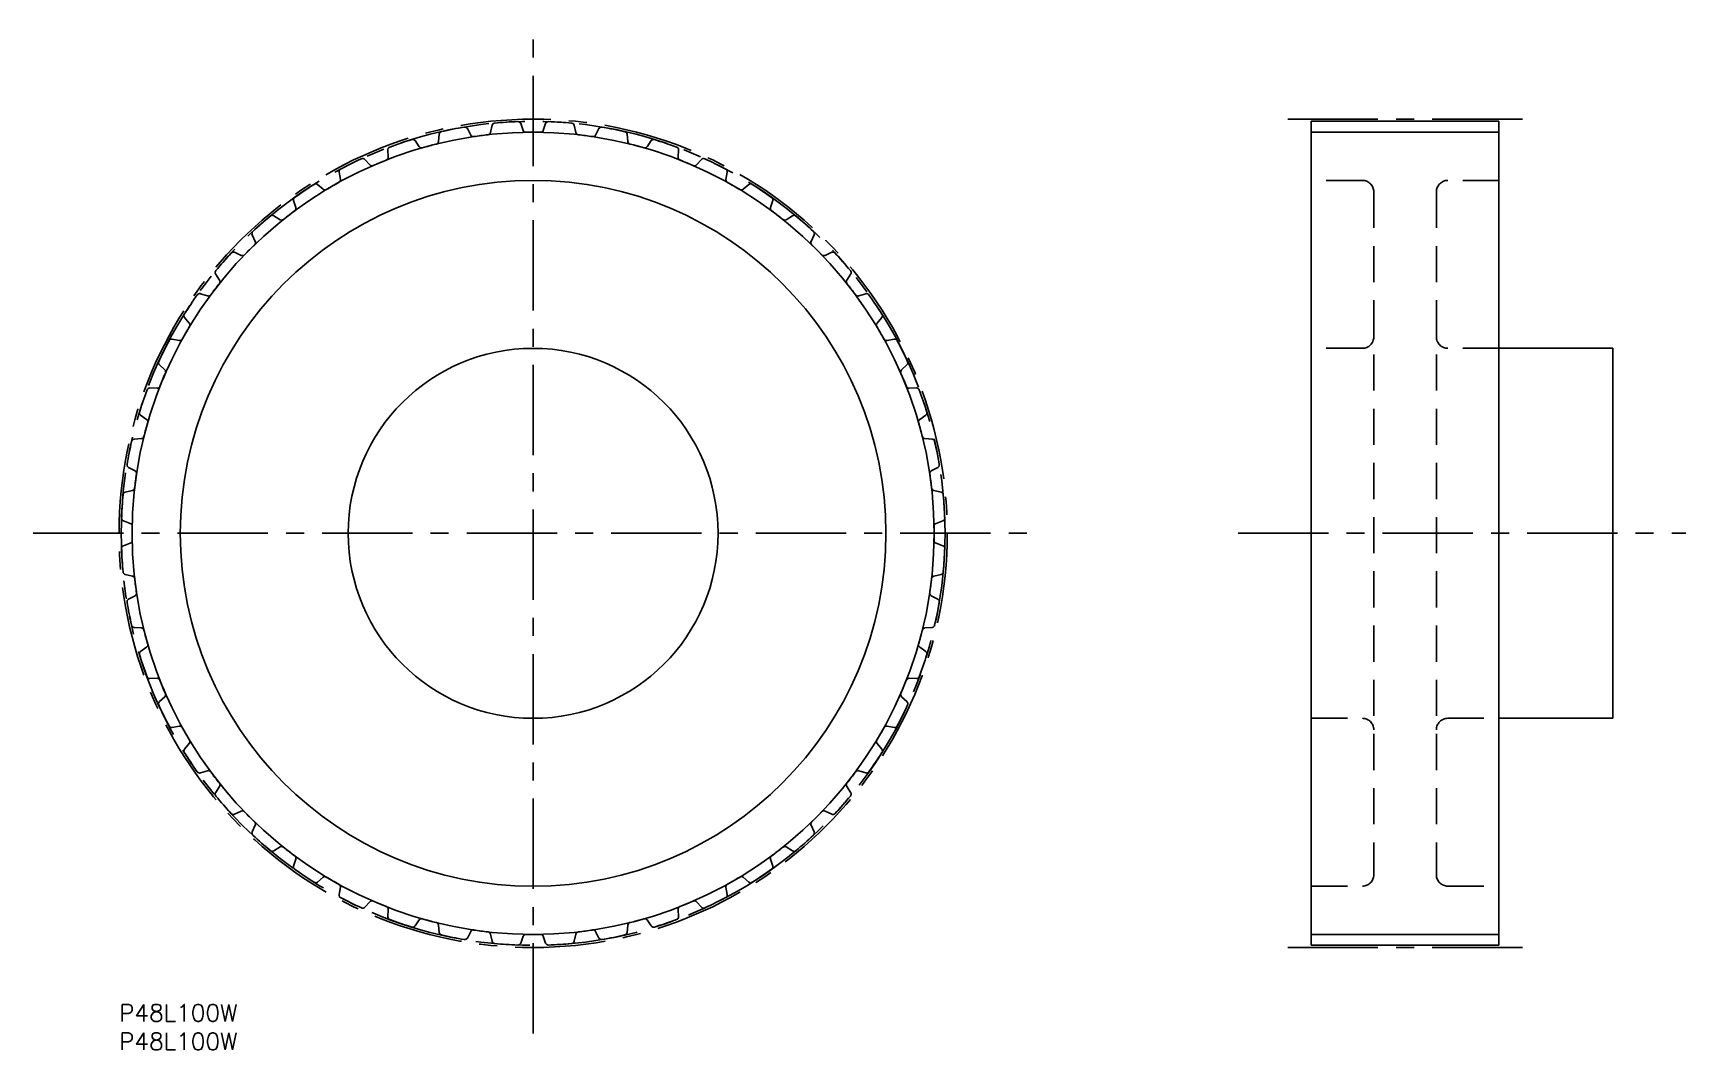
# Model space of a CAD drawing. Extents: x -15 to 275, y -8 to 171.
import ezdxf

# ---------------------------------------------------------------- set-up
doc = ezdxf.new("R2010")
doc.units = 0
doc.header["$LTSCALE"] = 0.5
for name, pattern in [('CENTER', [50.8, 31.75, -6.35, 6.35, -6.35]), ('DASHED', [19.05, 12.7, -6.35]), ('PHANTOM', [63.5, 31.75, -6.35, 6.35, -6.35, 6.35, -6.35])]:
    doc.linetypes.add(name, pattern=pattern)
for name, color, linetype in [('MSM_CENTER', 1, 'CENTER'), ('MSM_CONTINUOUS', 7, 'CONTINUOUS'), ('MSM_DASHED', 4, 'DASHED'), ('MSM_IMAGINARY', 6, 'PHANTOM'), ('MSM_NARROW', 5, 'CONTINUOUS'), ('MSM_PART_NUMBER', 7, 'CONTINUOUS')]:
    doc.layers.add(name, color=color, linetype=linetype)
doc.styles.get("Standard").update_dxf_attribs({"font": 'txt.shx', "height": 3, "bigfont": 'bigfont.shx'})

msp = doc.modelspace()

# ---------------------------------------------------------------- linework, layer by layer
at = {"layer": 'MSM_CENTER'}
for p, q in [((72.76, -5.12), (72.76, 170.65)), ((246.62, 155.53), (205.37, 155.53)), ((-15.12, 82.76), (160.65, 82.76)), ((196.64, 82.76), (275.34, 82.76)), ((246.62, 10), (205.37, 10))]:
    msp.add_line(p, q, dxfattribs=at)
msp.add_circle((72.76, 82.76), 72.77, dxfattribs=at)
at = {"layer": 'MSM_CONTINUOUS'}
for p, q in [((65.54, 154.44), (65.26, 153.18)), ((71.02, 153.56), (70.58, 154.77)), ((74.95, 154.77), (74.51, 153.56)), ((80.27, 153.18), (79.99, 154.44)), ((209.49, 155.15), (209.49, 10.38)), ((242.49, 155.15), (209.49, 155.15)), ((242.49, 155.15), (242.49, 10.38)), ((52.75, 150.69), (52.01, 151.75)), ((56.24, 152.88), (56.13, 151.6)), ((61.79, 152.72), (61.2, 153.87)), ((84.33, 153.87), (83.74, 152.72)), ((89.4, 151.6), (89.29, 152.88)), ((93.52, 151.75), (92.78, 150.69)), ((44.06, 147.5), (43.19, 148.45)), ((47.23, 150.13), (47.29, 148.84)), ((98.24, 148.84), (98.3, 150.13)), ((102.34, 148.45), (101.47, 147.5)), ((38.66, 146.22), (38.88, 144.95)), ((106.65, 144.95), (106.87, 146.22)), ((35.86, 143.2), (34.87, 144.03)), ((110.66, 144.03), (109.67, 143.2)), ((30.67, 141.22), (31.06, 139.99)), ((114.47, 139.99), (114.86, 141.22)), ((28.28, 137.86), (27.19, 138.56)), ((118.34, 138.56), (117.25, 137.86)), ((23.4, 135.23), (23.94, 134.06)), ((121.59, 134.06), (122.13, 135.23)), ((21.47, 131.59), (20.3, 132.13)), ((125.23, 132.13), (124.06, 131.59)), ((16.97, 128.34), (17.67, 127.25)), ((127.86, 127.25), (128.56, 128.34)), ((15.54, 124.47), (14.31, 124.86)), ((131.22, 124.86), (129.99, 124.47)), ((11.5, 120.66), (12.33, 119.67)), ((133.2, 119.67), (134.03, 120.66)), ((10.58, 116.65), (9.31, 116.87)), ((136.22, 116.87), (134.95, 116.65)), ((262.49, 115.27), (242.49, 115.27)), ((262.49, 115.27), (262.49, 50.27)), ((7.08, 112.34), (8.03, 111.47)), ((137.5, 111.47), (138.45, 112.34)), ((6.69, 108.24), (5.4, 108.3)), ((140.13, 108.3), (138.84, 108.24)), ((3.78, 103.52), (4.84, 102.78)), ((140.69, 102.78), (141.75, 103.52)), ((3.93, 99.4), (2.65, 99.29)), ((142.88, 99.29), (141.6, 99.4)), ((1.66, 94.33), (2.81, 93.74)), ((142.72, 93.74), (143.87, 94.33)), ((2.35, 90.27), (1.09, 89.99)), ((144.44, 89.99), (143.18, 90.27)), ((0.76, 84.95), (1.97, 84.51)), ((143.56, 84.51), (144.77, 84.95)), ((1.97, 81.02), (0.76, 80.58)), ((144.77, 80.58), (143.56, 81.02)), ((1.09, 75.54), (2.35, 75.26)), ((143.18, 75.26), (144.44, 75.54)), ((2.81, 71.79), (1.66, 71.2)), ((143.87, 71.2), (142.72, 71.79)), ((2.65, 66.24), (3.93, 66.13)), ((141.6, 66.13), (142.88, 66.24)), ((4.84, 62.75), (3.78, 62.01)), ((141.75, 62.01), (140.69, 62.75)), ((5.4, 57.23), (6.69, 57.29)), ((138.84, 57.29), (140.13, 57.23)), ((8.03, 54.06), (7.08, 53.19)), ((138.45, 53.19), (137.5, 54.06)), ((242.49, 50.27), (262.49, 50.27)), ((9.31, 48.66), (10.58, 48.88)), ((134.95, 48.88), (136.22, 48.66)), ((12.33, 45.86), (11.5, 44.87)), ((134.03, 44.87), (133.2, 45.86)), ((14.31, 40.67), (15.54, 41.06)), ((129.99, 41.06), (131.22, 40.67)), ((17.67, 38.28), (16.97, 37.19)), ((128.56, 37.19), (127.86, 38.28)), ((20.3, 33.4), (21.47, 33.94)), ((124.06, 33.94), (125.23, 33.4)), ((23.94, 31.47), (23.4, 30.3)), ((122.13, 30.3), (121.59, 31.47)), ((27.19, 26.97), (28.28, 27.67)), ((117.25, 27.67), (118.34, 26.97)), ((31.06, 25.54), (30.67, 24.31)), ((114.86, 24.31), (114.47, 25.54)), ((34.87, 21.5), (35.86, 22.33)), ((38.88, 20.58), (38.66, 19.31)), ((106.87, 19.31), (106.65, 20.58)), ((109.67, 22.33), (110.66, 21.5)), ((43.19, 17.08), (44.06, 18.03)), ((101.47, 18.03), (102.34, 17.08)), ((47.29, 16.69), (47.23, 15.4)), ((52.01, 13.78), (52.75, 14.84)), ((92.78, 14.84), (93.52, 13.78)), ((98.3, 15.4), (98.24, 16.69)), ((56.13, 13.93), (56.24, 12.65)), ((61.2, 11.66), (61.79, 12.81)), ((65.26, 12.35), (65.54, 11.09)), ((70.58, 10.76), (71.02, 11.97)), ((74.51, 11.97), (74.95, 10.76)), ((79.99, 11.09), (80.27, 12.35)), ((83.74, 12.81), (84.33, 11.66)), ((89.29, 12.65), (89.4, 13.93)), ((242.49, 10.38), (209.49, 10.38))]:
    msp.add_line(p, q, dxfattribs=at)
for radius in [62, 32.5]:
    msp.add_circle((72.76, 82.76), radius, dxfattribs=at)
for centre, radius, start, end in [((72.76, 82.76), 72.39, 99.62, 102.88), ((60.75, 153.64), 0.5, 27.5, 99.62), ((66.02, 154.33), 0.5, 95.38, 167.5), ((72.76, 82.76), 72.39, 92.12, 95.38), ((70.11, 154.6), 0.5, 20, 92.12), ((75.42, 154.6), 0.5, 87.88, 160), ((72.76, 82.76), 72.38, 84.62, 87.88), ((79.51, 154.33), 0.5, 12.5, 84.62), ((84.78, 153.64), 0.5, 80.38, 152.5), ((72.76, 82.76), 72.38, 77.12, 80.38), ((72.76, 82.76), 72.39, 107.12, 110.38), ((51.6, 151.46), 0.5, 35, 107.12), ((72.76, 82.76), 70.47, 103.9686, 106.0314), ((55.63, 151.64), 0.5, 283.9686, 355), ((56.74, 152.84), 0.5, 102.88, 175), ((62.24, 152.95), 0.5, 207.5, 278.5314), ((72.76, 82.76), 70.47, 96.4686, 98.5314), ((64.77, 153.29), 0.5, 276.4686, 347.5), ((71.49, 153.73), 0.5, 200, 271.0314), ((72.76, 82.76), 70.48, 88.9686, 91.0314), ((74.04, 153.73), 0.5, 268.9686, 340), ((80.76, 153.29), 0.5, 192.5, 263.5314), ((72.76, 82.76), 70.48, 81.4686, 83.5314), ((83.29, 152.95), 0.5, 261.4686, 332.5), ((88.79, 152.84), 0.5, 5, 77.12), ((89.9, 151.64), 0.5, 185, 256.0314), ((72.76, 82.76), 70.47, 73.9686, 76.0314), ((93.93, 151.46), 0.5, 72.88, 145), ((72.76, 82.76), 72.38, 69.62, 72.88), ((72.76, 82.76), 72.39, 114.62, 117.88), ((42.82, 148.11), 0.5, 42.5, 114.62), ((72.76, 82.76), 70.47, 111.4686, 113.5314), ((46.79, 148.82), 0.5, 291.4686, 2.5), ((47.73, 150.15), 0.5, 110.38, 182.5), ((53.16, 150.98), 0.5, 215, 286.0314), ((92.37, 150.98), 0.5, 253.9686, 325), ((97.8, 150.15), 0.5, 357.5, 69.62), ((98.74, 148.82), 0.5, 177.5, 248.5314), ((72.76, 82.76), 70.48, 66.4686, 68.5314), ((102.71, 148.11), 0.5, 65.38, 137.5), ((72.76, 82.76), 72.38, 62.12, 65.38), ((39.15, 146.31), 0.5, 117.88, 190), ((44.43, 147.84), 0.5, 222.5, 293.5314), ((101.1, 147.84), 0.5, 246.4686, 317.5), ((106.38, 146.31), 0.5, 350, 62.12), ((72.76, 82.76), 72.39, 122.12, 125.38), ((34.54, 143.65), 0.5, 50, 122.12), ((36.18, 143.58), 0.5, 230, 301.0314), ((72.76, 82.76), 70.47, 118.9686, 121.0314), ((38.39, 144.86), 0.5, 298.9686, 10), ((107.14, 144.86), 0.5, 170, 241.0314), ((72.76, 82.76), 70.47, 58.9686, 61.0314), ((109.35, 143.58), 0.5, 238.9686, 310), ((110.99, 143.65), 0.5, 57.88, 130), ((72.76, 82.76), 72.38, 54.62, 57.88), ((72.76, 82.76), 70.47, 126.4686, 128.5314), ((31.14, 141.37), 0.5, 125.38, 197.5), ((30.58, 139.84), 0.5, 306.4686, 17.5), ((114.95, 139.84), 0.5, 162.5, 233.5314), ((72.76, 82.76), 70.48, 51.4686, 53.5314), ((114.39, 141.37), 0.5, 342.5, 54.62), ((72.76, 82.76), 72.39, 129.62, 132.88), ((26.92, 138.14), 0.5, 57.5, 129.62), ((28.55, 138.29), 0.5, 237.5, 308.5314), ((116.98, 138.29), 0.5, 231.4686, 302.5), ((118.61, 138.14), 0.5, 50.38, 122.5), ((72.76, 82.76), 72.38, 47.12, 50.38), ((23.85, 135.44), 0.5, 132.88, 205), ((23.49, 133.85), 0.5, 313.9686, 25), ((122.04, 133.85), 0.5, 155, 226.0314), ((121.68, 135.44), 0.5, 335, 47.12), ((72.76, 82.76), 72.38, 137.12, 140.38), ((20.09, 131.68), 0.5, 65, 137.12), ((21.68, 132.04), 0.5, 245, 316.0314), ((72.76, 82.76), 70.47, 133.9686, 136.0314), ((72.76, 82.76), 70.47, 43.9686, 46.0314), ((123.85, 132.04), 0.5, 223.9686, 295), ((125.44, 131.68), 0.5, 42.88, 115), ((72.76, 82.76), 72.38, 39.62, 42.88), ((17.39, 128.61), 0.5, 140.38, 212.5), ((128.14, 128.61), 0.5, 327.5, 39.62), ((72.76, 82.76), 70.47, 141.4686, 143.5314), ((17.24, 126.98), 0.5, 321.4686, 32.5), ((128.29, 126.98), 0.5, 147.5, 218.5314), ((72.76, 82.76), 70.47, 36.4686, 38.5314), ((72.76, 82.76), 72.38, 144.62, 147.88), ((14.16, 124.39), 0.5, 72.5, 144.62), ((15.69, 124.95), 0.5, 252.5, 323.5314), ((129.84, 124.95), 0.5, 216.4686, 287.5), ((131.37, 124.39), 0.5, 35.38, 107.5), ((72.76, 82.76), 72.38, 32.12, 35.38), ((72.76, 82.76), 70.47, 148.9686, 151.0314), ((11.88, 120.99), 0.5, 147.88, 220), ((11.95, 119.35), 0.5, 328.9686, 40), ((133.58, 119.35), 0.5, 140, 211.0314), ((72.76, 82.76), 70.47, 28.9686, 31.0314), ((133.65, 120.99), 0.5, 320, 32.12), ((72.76, 82.76), 72.38, 152.12, 155.38), ((9.22, 116.38), 0.5, 80, 152.12), ((10.67, 117.14), 0.5, 260, 331.0314), ((134.86, 117.14), 0.5, 208.9686, 280), ((136.31, 116.38), 0.5, 27.88, 100), ((72.76, 82.76), 72.38, 24.62, 27.88), ((7.42, 112.71), 0.5, 155.38, 227.5), ((72.76, 82.76), 70.47, 156.4686, 158.5314), ((7.69, 111.1), 0.5, 336.4686, 47.5), ((137.84, 111.1), 0.5, 132.5, 203.5314), ((72.76, 82.76), 70.48, 21.4686, 23.5314), ((138.11, 112.71), 0.5, 312.5, 24.62), ((72.76, 82.76), 72.38, 159.62, 162.88), ((5.38, 107.8), 0.5, 87.5, 159.62), ((6.71, 108.74), 0.5, 267.5, 338.5314), ((138.82, 108.74), 0.5, 201.4686, 272.5), ((140.15, 107.8), 0.5, 20.38, 92.5), ((72.76, 82.76), 72.38, 17.12, 20.38), ((4.07, 103.93), 0.5, 162.88, 235), ((72.76, 82.76), 70.47, 163.9686, 166.0314), ((4.55, 102.37), 0.5, 343.9686, 55), ((140.98, 102.37), 0.5, 125, 196.0314), ((72.76, 82.76), 70.47, 13.9686, 16.0314), ((141.46, 103.93), 0.5, 305, 17.12), ((72.76, 82.76), 72.38, 167.12, 170.38), ((2.69, 98.79), 0.5, 95, 167.12), ((3.89, 99.9), 0.5, 275, 346.0314), ((141.64, 99.9), 0.5, 193.9686, 265), ((142.84, 98.79), 0.5, 12.88, 85), ((72.76, 82.76), 72.38, 9.62, 12.88), ((1.89, 94.78), 0.5, 170.38, 242.5), ((72.76, 82.76), 70.48, 171.4686, 173.5314), ((2.58, 93.29), 0.5, 351.4686, 62.5), ((142.95, 93.29), 0.5, 117.5, 188.5314), ((72.76, 82.76), 70.48, 6.4686, 8.5314), ((143.64, 94.78), 0.5, 297.5, 9.62), ((2.24, 90.76), 0.5, 282.5, 353.5314), ((143.29, 90.76), 0.5, 186.4686, 257.5), ((72.76, 82.76), 72.38, 174.62, 177.88), ((1.2, 89.51), 0.5, 102.5, 174.62), ((144.33, 89.51), 0.5, 5.38, 77.5), ((72.76, 82.76), 72.38, 2.12, 5.38), ((0.93, 85.42), 0.5, 177.88, 250), ((1.8, 84.04), 0.5, 358.9686, 70), ((143.73, 84.04), 0.5, 110, 181.0314), ((144.6, 85.42), 0.5, 290, 2.12), ((1.8, 81.49), 0.5, 290, 1.0314), ((72.76, 82.76), 70.48, 178.9686, 181.0314), ((72.76, 82.76), 70.48, 358.9686, 1.0314), ((143.73, 81.49), 0.5, 178.9686, 250), ((0.93, 80.11), 0.5, 110, 182.12), ((72.76, 82.76), 72.38, 182.12, 185.38), ((144.6, 80.11), 0.5, 357.88, 70), ((72.76, 82.76), 72.38, 354.62, 357.88), ((1.2, 76.02), 0.5, 185.38, 257.5), ((144.33, 76.02), 0.5, 282.5, 354.62), ((2.24, 74.77), 0.5, 6.4686, 77.5), ((72.76, 82.76), 70.47, 186.4686, 188.5314), ((72.76, 82.76), 70.47, 351.4686, 353.5314), ((143.29, 74.77), 0.5, 102.5, 173.5314), ((1.89, 70.75), 0.5, 117.5, 189.62), ((72.76, 82.76), 72.38, 189.62, 192.88), ((2.58, 72.24), 0.5, 297.5, 8.5314), ((142.95, 72.24), 0.5, 171.4686, 242.5), ((72.76, 82.76), 72.38, 347.12, 350.38), ((143.64, 70.75), 0.5, 350.38, 62.5), ((2.69, 66.74), 0.5, 192.88, 265), ((3.89, 65.63), 0.5, 13.9686, 85), ((72.76, 82.76), 70.47, 193.9686, 196.0314), ((72.76, 82.76), 70.47, 343.9686, 346.0314), ((141.64, 65.63), 0.5, 95, 166.0314), ((142.84, 66.74), 0.5, 275, 347.12), ((4.07, 61.6), 0.5, 125, 197.12), ((72.76, 82.76), 72.38, 197.12, 200.38), ((4.55, 63.16), 0.5, 305, 16.0314), ((140.98, 63.16), 0.5, 163.9686, 235), ((72.76, 82.76), 72.38, 339.62, 342.88), ((141.46, 61.6), 0.5, 342.88, 55), ((5.38, 57.73), 0.5, 200.38, 272.5), ((6.71, 56.79), 0.5, 21.4686, 92.5), ((72.76, 82.76), 70.47, 201.4686, 203.5314), ((72.76, 82.76), 70.47, 336.4686, 338.5314), ((138.82, 56.79), 0.5, 87.5, 158.5314), ((140.15, 57.73), 0.5, 267.5, 339.62), ((7.42, 52.82), 0.5, 132.5, 204.62), ((72.76, 82.76), 72.38, 204.62, 207.88), ((7.69, 54.43), 0.5, 312.5, 23.5314), ((72.76, 82.76), 72.38, 332.12, 335.38), ((137.84, 54.43), 0.5, 156.4686, 227.5), ((138.11, 52.82), 0.5, 335.38, 47.5), ((9.22, 49.15), 0.5, 207.88, 280), ((10.67, 48.39), 0.5, 28.9686, 100), ((72.76, 82.76), 70.47, 208.9686, 211.0314), ((72.76, 82.76), 70.48, 328.9686, 331.0314), ((134.86, 48.39), 0.5, 80, 151.0314), ((136.31, 49.15), 0.5, 260, 332.12), ((11.88, 44.54), 0.5, 140, 212.12), ((72.76, 82.76), 72.38, 212.12, 215.38), ((11.95, 46.18), 0.5, 320, 31.0314), ((72.76, 82.76), 72.38, 324.62, 327.88), ((133.58, 46.18), 0.5, 148.9686, 220), ((133.65, 44.54), 0.5, 327.88, 40), ((14.16, 41.14), 0.5, 215.38, 287.5), ((15.69, 40.58), 0.5, 36.4686, 107.5), ((72.76, 82.76), 70.47, 216.4686, 218.5314), ((72.76, 82.76), 70.48, 321.4686, 323.5314), ((129.84, 40.58), 0.5, 72.5, 143.5314), ((131.37, 41.14), 0.5, 252.5, 324.62), ((17.24, 38.55), 0.5, 327.5, 38.5314), ((128.29, 38.55), 0.5, 141.4686, 212.5), ((17.39, 36.92), 0.5, 147.5, 219.62), ((72.76, 82.76), 72.38, 219.62, 222.88), ((72.76, 82.76), 72.38, 317.12, 320.38), ((128.14, 36.92), 0.5, 320.38, 32.5), ((20.09, 33.85), 0.5, 222.88, 295), ((21.68, 33.49), 0.5, 43.9686, 115), ((72.76, 82.76), 70.47, 223.9686, 226.0314), ((23.49, 31.68), 0.5, 335, 46.0314), ((122.04, 31.68), 0.5, 133.9686, 205), ((72.76, 82.76), 70.47, 313.9686, 316.0314), ((123.85, 33.49), 0.5, 65, 136.0314), ((125.44, 33.85), 0.5, 245, 317.12), ((23.85, 30.09), 0.5, 155, 227.12), ((72.76, 82.76), 72.38, 227.12, 230.38), ((72.76, 82.76), 72.38, 309.62, 312.88), ((121.68, 30.09), 0.5, 312.88, 25), ((26.92, 27.39), 0.5, 230.38, 302.5), ((28.55, 27.24), 0.5, 51.4686, 122.5), ((72.76, 82.76), 70.47, 231.4686, 233.5314), ((72.76, 82.76), 70.47, 306.4686, 308.5314), ((116.98, 27.24), 0.5, 57.5, 128.5314), ((118.61, 27.39), 0.5, 237.5, 309.62), ((31.14, 24.16), 0.5, 162.5, 234.62), ((72.76, 82.76), 72.38, 234.62, 237.88), ((30.58, 25.69), 0.5, 342.5, 53.5314), ((72.76, 82.76), 72.38, 302.12, 305.38), ((114.95, 25.69), 0.5, 126.4686, 197.5), ((114.39, 24.16), 0.5, 305.38, 17.5), ((34.54, 21.88), 0.5, 237.88, 310), ((36.18, 21.95), 0.5, 58.9686, 130), ((72.76, 82.76), 70.47, 238.9686, 241.0314), ((38.39, 20.67), 0.5, 350, 61.0314), ((107.14, 20.67), 0.5, 118.9686, 190), ((72.76, 82.76), 70.47, 298.9686, 301.0314), ((109.35, 21.95), 0.5, 50, 121.0314), ((110.99, 21.88), 0.5, 230, 302.12), ((39.15, 19.22), 0.5, 170, 242.12), ((72.76, 82.76), 72.38, 242.12, 245.38), ((44.43, 17.69), 0.5, 66.4686, 137.5), ((72.76, 82.76), 70.47, 246.4686, 248.5314), ((72.76, 82.76), 70.47, 291.4686, 293.5314), ((101.1, 17.69), 0.5, 42.5, 113.5314), ((72.76, 82.76), 72.38, 294.62, 297.88), ((106.38, 19.22), 0.5, 297.88, 10), ((42.82, 17.42), 0.5, 245.38, 317.5), ((46.79, 16.71), 0.5, 357.5, 68.5314), ((47.73, 15.38), 0.5, 177.5, 249.62), ((72.76, 82.76), 72.38, 249.62, 252.88), ((53.16, 14.55), 0.5, 73.9686, 145), ((72.76, 82.76), 70.47, 253.9686, 256.0314), ((72.76, 82.76), 70.47, 283.9686, 286.0314), ((92.37, 14.55), 0.5, 35, 106.0314), ((72.76, 82.76), 72.38, 287.12, 290.38), ((97.8, 15.38), 0.5, 290.38, 2.5), ((98.74, 16.71), 0.5, 111.4686, 182.5), ((102.71, 17.42), 0.5, 222.5, 294.62), ((51.6, 14.07), 0.5, 252.88, 325), ((55.63, 13.89), 0.5, 5, 76.0314), ((56.74, 12.69), 0.5, 185, 257.12), ((72.76, 82.76), 72.38, 257.12, 260.38), ((60.75, 11.89), 0.5, 260.38, 332.5), ((62.24, 12.58), 0.5, 81.4686, 152.5), ((72.76, 82.76), 70.48, 261.4686, 263.5314), ((64.77, 12.24), 0.5, 12.5, 83.5314), ((71.49, 11.8), 0.5, 88.9686, 160), ((72.76, 82.76), 70.48, 268.9686, 271.0314), ((74.04, 11.8), 0.5, 20, 91.0314), ((80.76, 12.24), 0.5, 96.4686, 167.5), ((72.76, 82.76), 70.47, 276.4686, 278.5314), ((83.29, 12.58), 0.5, 27.5, 98.5314), ((84.78, 11.89), 0.5, 207.5, 279.62), ((72.76, 82.76), 72.38, 279.62, 282.88), ((88.79, 12.69), 0.5, 282.88, 355), ((89.9, 13.89), 0.5, 103.9686, 175), ((93.93, 14.07), 0.5, 215, 287.12), ((66.02, 11.2), 0.5, 192.5, 264.62), ((72.76, 82.76), 72.38, 264.62, 267.88), ((70.11, 10.93), 0.5, 267.88, 340), ((75.42, 10.93), 0.5, 200, 272.12), ((72.76, 82.76), 72.38, 272.12, 275.38), ((79.51, 11.2), 0.5, 275.38, 347.5)]:
    msp.add_arc(centre, radius, start, end, dxfattribs=at)
at = {"layer": 'MSM_DASHED'}
for p, q in [((218.49, 144.76), (209.49, 144.76)), ((220.49, 142.76), (220.49, 22.77)), ((231.49, 142.76), (231.49, 22.77)), ((242.49, 144.76), (233.49, 144.76)), ((218.49, 115.27), (209.49, 115.27)), ((242.49, 115.27), (233.49, 115.27)), ((209.49, 50.27), (218.49, 50.27)), ((233.49, 50.27), (242.49, 50.27)), ((209.49, 20.77), (218.49, 20.77)), ((233.49, 20.77), (242.49, 20.77))]:
    msp.add_line(p, q, dxfattribs=at)
for centre, start, end in [((218.49, 142.76), 0, 90), ((233.49, 142.76), 90, 180), ((218.49, 117.27), 270, 0), ((233.49, 117.27), 180, 270), ((218.49, 48.26), 0, 90), ((233.49, 48.26), 90, 180), ((218.49, 22.77), 270, 0), ((233.49, 22.77), 180, 270)]:
    msp.add_arc(centre, 2, start, end, dxfattribs=at)
at = {"layer": 'MSM_IMAGINARY'}
msp.add_circle((72.76, 82.76), 72.39, dxfattribs=at)
at = {"layer": 'MSM_NARROW'}
for p, q in [((71.14, 153.22), (71.02, 153.56)), ((74.39, 153.22), (74.51, 153.56)), ((242.49, 153.24), (209.49, 153.24)), ((242.49, 12.29), (209.49, 12.29))]:
    msp.add_line(p, q, dxfattribs=at)
msp.add_circle((72.76, 82.76), 70.47, dxfattribs=at)

# ---------------------------------------------------------------- texts
at = {"layer": 'MSM_PART_NUMBER'}
for p in [(0, -3), (0, -8)]:
    msp.add_text('P48L100W', height=3, dxfattribs=at).set_placement(p)

doc.saveas('drawing.dxf')
